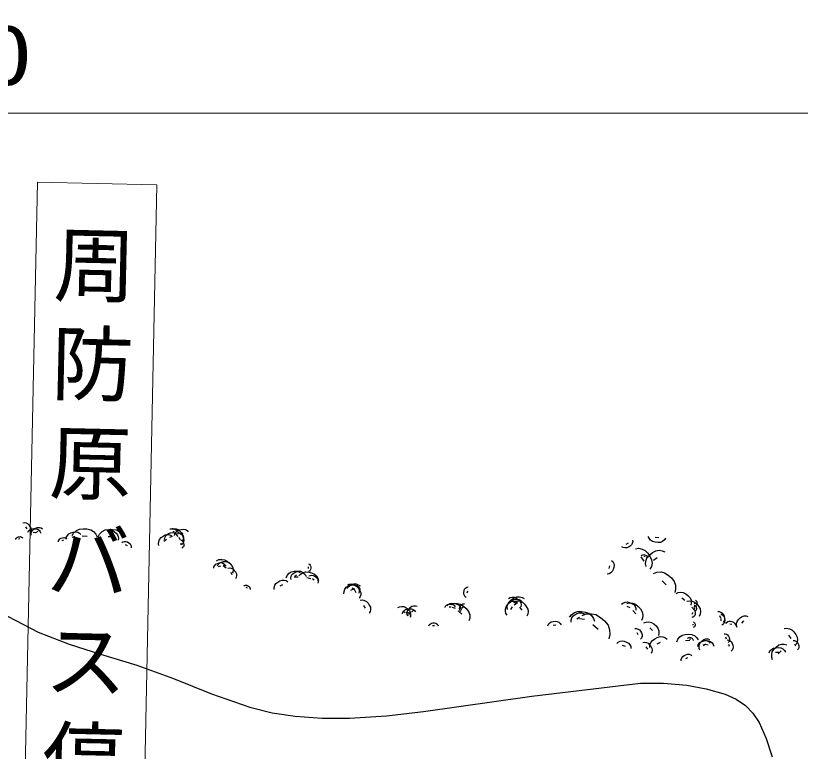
# Model space of a CAD drawing. Units: millimetres, scale not verified. Extents: x 40000 to 680000, y 20000 to 380000.
# Drawn here: x 463079 to 486870, y 315748 to 338067 of the extents above; entities that cross this region are included whole.
import ezdxf
from ezdxf.enums import TextEntityAlignment as Align

# ---------------------------------------------------------------- set-up
doc = ezdxf.new("R2010")
doc.units = ezdxf.units.MM
doc.header["$LTSCALE"] = 1000
doc.layers.add('M-BGD', color=7, linetype='Continuous', lineweight=25)
doc.layers.add('M-BGD-HTXT', color=7, linetype='Continuous', lineweight=13)
doc.styles.add('@ＭＳ ゴシック', font='')
doc.styles.add('ＭＳ ゴシック', font='')
doc.styles.get('@ＭＳ ゴシック').set_extended_font_data('@MS Gothic')
doc.styles.get('ＭＳ ゴシック').set_extended_font_data('MS Gothic')

# ---------------------------------------------------------------- blocks, each defined once
blk = doc.blocks.new('BUHIN1368')
at = {"color": 7, "linetype": 'Continuous', "lineweight": 25}
blk.add_line((28, -28), (-28, 28), dxfattribs=at)
blk.add_lwpolyline([(-142, 139), (-97, 155), (-37, 154), (13, 141), (62, 107), (104, 65), (142, 14), (157, -39), (156, -93), (142, -139)], dxfattribs=at)

msp = doc.modelspace()

# ---------------------------------------------------------------- linework, layer by layer
at = {"layer": 'M-BGD'}
for p, q in [((463426, 322497), (463383, 322558)), ((463753, 322421), (463684, 322381)), ((467899, 322393), (467849, 322422)), ((463209, 322197), (463166, 322189)), ((464529, 322155), (464479, 322137)), ((464876, 322269), (464786, 322240)), ((465245, 322270), (465094, 322277)), ((466037, 322255), (465885, 322255)), ((466053, 322267), (465988, 322321)), ((467649, 322174), (467574, 322112)), ((467822, 322264), (467747, 322236)), ((468009, 322269), (467944, 322341)), ((468064, 322163), (468039, 322235)), ((468144, 322362), (468061, 322340)), ((482471, 322249), (482576, 322238)), ((466468, 321984), (466410, 322016)), ((468101, 322010), (468094, 322060)), ((481591, 322036), (481656, 322076)), ((482136, 321521), (482048, 321645)), ((482163, 321645), (482126, 321658)), ((482535, 321622), (482422, 321534)), ((469289, 321365), (469221, 321343)), ((469463, 321304), (469366, 321380)), ((469459, 321373), (469373, 321373)), ((471959, 321299), (471959, 321346)), ((481070, 321291), (481096, 321374)), ((469650, 321112), (469603, 321177)), ((471645, 321036), (471522, 321029)), ((471594, 321091), (471540, 321048)), ((472025, 320984), (471906, 321013)), ((472133, 320940), (472079, 320983)), ((470111, 320698), (470072, 320720)), ((471167, 320801), (471084, 320754)), ((482807, 320802), (482679, 320917)), ((473326, 320670), (473229, 320623)), ((473351, 320648), (473283, 320699)), ((473404, 320555), (473361, 320634)), ((476774, 320611), (476763, 320546)), ((478249, 320237), (478174, 320287)), ((478294, 320252), (478193, 320187)), ((478298, 320262), (478227, 320262)), ((483372, 320327), (483282, 320397)), ((483664, 320213), (483675, 320253)), ((473691, 320095), (473637, 320175)), ((474893, 319947), (474817, 320001)), ((475137, 320029), (475080, 319968)), ((476284, 320126), (476222, 320122)), ((476411, 320086), (476325, 320111)), ((476607, 319906), (476500, 320006)), ((476640, 320132), (476618, 320085)), ((478129, 320134), (478079, 320048)), ((478435, 320028), (478365, 320119)), ((481712, 320101), (481624, 320138)), ((481880, 319920), (481790, 320022)), ((483658, 320026), (483583, 320118)), ((483671, 320074), (483665, 320108)), ((475045, 319955), (474966, 319944)), ((474991, 319869), (474966, 319898)), ((480178, 319806), (480093, 319760)), ((480328, 319744), (480177, 319769)), ((483602, 319910), (483611, 319961)), ((484463, 319789), (484431, 319856)), ((484475, 319708), (484469, 319776)), ((475779, 319556), (475721, 319556)), ((479456, 319574), (479376, 319569)), ((480742, 319446), (480581, 319587)), ((483625, 319573), (483625, 319608)), ((484790, 319599), (484732, 319610)), ((485151, 319705), (485084, 319639)), ((481959, 319278), (481924, 319343)), ((482392, 319413), (482305, 319490)), ((482625, 319052), (482519, 319002)), ((483516, 319107), (483385, 319097)), ((483555, 319136), (483520, 319148)), ((484635, 319156), (484610, 319209)), ((486592, 319176), (486521, 319274)), ((481565, 318931), (481479, 318961)), ((482246, 318849), (482196, 318915)), ((483990, 318989), (483914, 318969)), ((484000, 319014), (483940, 318949)), ((484074, 318970), (483988, 318985)), ((484724, 318924), (484701, 318993)), ((486734, 318938), (486708, 318996)), ((483452, 318585), (483386, 318555)), ((486220, 318748), (486122, 318746)), ((486287, 318796), (486201, 318704))]:
    msp.add_line(p, q, dxfattribs=at)
for points in [[(463297, 322680), (463341, 322687), (463396, 322676), (463440, 322656), (463480, 322616), (463512, 322570), (463539, 322516), (463544, 322465), (463534, 322414), (463513, 322374)], [(463548, 322302), (463544, 322349), (463562, 322406), (463587, 322450), (463633, 322488), (463684, 322518), (463743, 322540), (463797, 322541), (463849, 322526), (463890, 322500)], [(464606, 322183), (464614, 322238), (464649, 322300), (464690, 322346), (464753, 322378), (464820, 322400), (464895, 322411), (464959, 322398), (465016, 322367), (465056, 322326)], [(464792, 322292), (464835, 322371), (464922, 322445), (465009, 322490), (465122, 322503), (465235, 322498), (465353, 322473), (465442, 322418), (465510, 322339), (465547, 322256)], [(465583, 322255), (465623, 322336), (465706, 322414), (465791, 322463), (465902, 322482), (466016, 322482), (466135, 322463), (466226, 322412), (466297, 322336), (466339, 322255)], [(465859, 322429), (465905, 322449), (465968, 322453), (466022, 322443), (466077, 322412), (466125, 322371), (466169, 322321), (466190, 322266), (466194, 322208), (466183, 322159)], [(467596, 322178), (467600, 322226), (467627, 322281), (467660, 322321), (467712, 322352), (467769, 322374), (467832, 322387), (467887, 322379), (467937, 322355), (467973, 322322)], [(467748, 322480), (467777, 322499), (467819, 322509), (467857, 322509), (467898, 322494), (467936, 322473), (467972, 322444), (467992, 322409), (468002, 322371), (468000, 322336)], [(467815, 322485), (467871, 322501), (467943, 322495), (468003, 322475), (468060, 322430), (468108, 322376), (468150, 322311), (468165, 322246), (468160, 322180), (468139, 322125)], [(467896, 322297), (467906, 322347), (467940, 322402), (467980, 322441), (468038, 322467), (468100, 322483), (468168, 322490), (468225, 322475), (468275, 322444), (468310, 322405)], [(467988, 322379), (468034, 322374), (468084, 322347), (468122, 322315), (468149, 322265), (468168, 322211), (468179, 322151), (468170, 322099), (468146, 322053), (468114, 322019)], [(463079, 322175), (463087, 322200), (463107, 322226), (463129, 322244), (463160, 322255), (463192, 322260), (463227, 322261), (463255, 322250), (463279, 322232), (463295, 322211)], [(464378, 322101), (464381, 322132), (464400, 322168), (464422, 322195), (464457, 322214), (464495, 322228), (464537, 322236), (464573, 322229), (464606, 322213), (464630, 322191)], [(467423, 321990), (467410, 322047), (467420, 322119), (467442, 322178), (467491, 322233), (467547, 322279), (467614, 322317), (467680, 322328), (467747, 322320), (467801, 322296)], [(468080, 322161), (468109, 322152), (468138, 322128), (468159, 322102), (468170, 322065), (468176, 322028), (468175, 321987), (468163, 321954), (468141, 321927), (468116, 321909)], [(481784, 322158), (481789, 322112), (481775, 322057), (481752, 322013), (481709, 321975), (481661, 321945), (481606, 321921), (481553, 321918), (481503, 321931), (481463, 321954)], [(482786, 322217), (482752, 322163), (482689, 322115), (482627, 322087), (482548, 322082), (482470, 322090), (482388, 322111), (482329, 322153), (482285, 322211), (482261, 322270)], [(466295, 322081), (466328, 322104), (466376, 322115), (466419, 322116), (466465, 322099), (466509, 322075), (466550, 322042), (466573, 322003), (466585, 321959), (466583, 321919)], [(481872, 321893), (481962, 321908), (482074, 321885), (482164, 321843), (482244, 321763), (482310, 321670), (482363, 321561), (482374, 321457), (482354, 321354), (482311, 321273)], [(482053, 321683), (482070, 321700), (482096, 321711), (482121, 321716), (482149, 321711), (482177, 321701), (482204, 321687), (482221, 321667), (482232, 321642), (482235, 321619)], [(482195, 321359), (482177, 321443), (482195, 321549), (482230, 321635), (482303, 321714), (482388, 321780), (482488, 321835), (482586, 321849), (482684, 321834), (482762, 321797)], [(469084, 321300), (469090, 321342), (469117, 321389), (469148, 321424), (469196, 321448), (469247, 321464), (469304, 321473), (469352, 321463), (469395, 321439), (469426, 321408)], [(469171, 321531), (469238, 321563), (469330, 321572), (469409, 321561), (469490, 321517), (469563, 321460), (469630, 321389), (469663, 321311), (469671, 321226), (469657, 321153)], [(469200, 321373), (469223, 321419), (469270, 321464), (469319, 321492), (469383, 321503), (469447, 321503), (469515, 321492), (469567, 321463), (469608, 321419), (469632, 321373)], [(471959, 321439), (471984, 321427), (472008, 321401), (472023, 321375), (472029, 321340), (472029, 321305), (472023, 321269), (472008, 321240), (471984, 321218), (471959, 321205)], [(481148, 321541), (481186, 321506), (481214, 321446), (481227, 321391), (481218, 321326), (481199, 321264), (481169, 321201), (481125, 321160), (481071, 321133), (481019, 321124)], [(469510, 321306), (469557, 321314), (469616, 321303), (469663, 321281), (469706, 321239), (469741, 321191), (469770, 321134), (469776, 321079), (469766, 321025), (469744, 320982)], [(471277, 321014), (471306, 321082), (471369, 321149), (471436, 321193), (471525, 321213), (471617, 321219), (471714, 321209), (471790, 321172), (471852, 321114), (471889, 321050)], [(471432, 320962), (471423, 321002), (471431, 321053), (471447, 321095), (471481, 321134), (471522, 321166), (471570, 321193), (471617, 321201), (471664, 321195), (471702, 321178)], [(471669, 321070), (471715, 321127), (471795, 321172), (471871, 321194), (471963, 321188), (472052, 321166), (472142, 321128), (472203, 321071), (472245, 320998), (472262, 320926)], [(482422, 321148), (482518, 321187), (482647, 321189), (482757, 321166), (482866, 321097), (482963, 321010), (483049, 320903), (483087, 320790), (483091, 320671), (483064, 320571)], [(471971, 321070), (472008, 321087), (472060, 321091), (472104, 321084), (472149, 321059), (472190, 321027), (472227, 320986), (472245, 320942), (472249, 320895), (472240, 320854)], [(469993, 320763), (470015, 320778), (470047, 320787), (470077, 320788), (470109, 320777), (470138, 320760), (470167, 320738), (470183, 320712), (470191, 320682), (470190, 320655)], [(470919, 320660), (470915, 320717), (470937, 320785), (470968, 320839), (471023, 320883), (471085, 320918), (471156, 320945), (471222, 320945), (471285, 320926), (471333, 320894)], [(473034, 320530), (473035, 320594), (473064, 320670), (473104, 320728), (473169, 320774), (473242, 320809), (473325, 320834), (473399, 320829), (473468, 320803), (473520, 320764)], [(473146, 320799), (473191, 320823), (473254, 320830), (473309, 320824), (473366, 320796), (473417, 320758), (473465, 320710), (473489, 320656), (473496, 320598), (473488, 320548)], [(473274, 320792), (473328, 320795), (473392, 320773), (473442, 320743), (473484, 320690), (473517, 320630), (473541, 320563), (473540, 320501), (473521, 320441), (473490, 320396)], [(476742, 320416), (476710, 320439), (476683, 320480), (476668, 320520), (476667, 320569), (476676, 320618), (476692, 320668), (476720, 320703), (476758, 320728), (476796, 320740)], [(483102, 320538), (483164, 320568), (483249, 320575), (483323, 320565), (483398, 320524), (483465, 320471), (483527, 320404), (483557, 320331), (483565, 320253), (483552, 320185)], [(473529, 320333), (473586, 320341), (473656, 320325), (473712, 320298), (473762, 320247), (473802, 320187), (473835, 320118), (473840, 320052), (473827, 319988), (473799, 319937)], [(476152, 320161), (476188, 320201), (476249, 320232), (476305, 320246), (476372, 320238), (476437, 320219), (476502, 320188), (476545, 320144), (476574, 320089), (476584, 320035)], [(476284, 320205), (476366, 320237), (476476, 320237), (476569, 320216), (476661, 320156), (476742, 320081), (476814, 319989), (476845, 319893), (476846, 319792), (476822, 319707)], [(477978, 319877), (477946, 319927), (477929, 319999), (477930, 320064), (477956, 320133), (477994, 320197), (478044, 320258), (478103, 320293), (478170, 320308), (478230, 320305)], [(477992, 320056), (477983, 320127), (478005, 320215), (478041, 320284), (478107, 320345), (478182, 320394), (478270, 320433), (478352, 320438), (478432, 320419), (478495, 320383)], [(478023, 320388), (478070, 320415), (478137, 320426), (478196, 320422), (478258, 320395), (478314, 320357), (478367, 320308), (478396, 320252), (478406, 320191), (478400, 320136)], [(478087, 320262), (478105, 320300), (478144, 320336), (478183, 320359), (478235, 320368), (478288, 320368), (478344, 320359), (478386, 320335), (478419, 320300), (478439, 320262)], [(478224, 320300), (478291, 320314), (478376, 320300), (478445, 320272), (478509, 320214), (478561, 320146), (478606, 320066), (478617, 319988), (478605, 319910), (478576, 319847)], [(481449, 320211), (481491, 320248), (481558, 320273), (481619, 320281), (481689, 320265), (481754, 320238), (481819, 320198), (481859, 320147), (481883, 320086), (481887, 320029)], [(481610, 320228), (481689, 320249), (481791, 320239), (481875, 320210), (481954, 320145), (482022, 320068), (482079, 319976), (482099, 319884), (482090, 319791), (482060, 319714)], [(483433, 320302), (483502, 320318), (483591, 320305), (483663, 320278), (483729, 320220), (483786, 320151), (483833, 320069), (483847, 319988), (483837, 319907), (483808, 319842)], [(483696, 320335), (483715, 320318), (483730, 320290), (483737, 320264), (483735, 320233), (483726, 320202), (483713, 320172), (483693, 320151), (483667, 320137), (483643, 320131)], [(474666, 320109), (474715, 320136), (474784, 320145), (474844, 320139), (474907, 320109), (474964, 320068), (475016, 320016), (475044, 319958), (475052, 319895), (475044, 319839)], [(474808, 319922), (474823, 319968), (474861, 320014), (474902, 320046), (474959, 320064), (475018, 320072), (475082, 320071), (475133, 320050), (475176, 320016), (475204, 319976)], [(474965, 319846), (474947, 319893), (474947, 319956), (474960, 320009), (474994, 320061), (475038, 320107), (475091, 320148), (475146, 320165), (475204, 320166), (475253, 320151)], [(476100, 320115), (476114, 320149), (476146, 320182), (476179, 320204), (476224, 320214), (476270, 320217), (476318, 320212), (476356, 320194), (476387, 320165), (476406, 320133)], [(476575, 319991), (476556, 320015), (476543, 320052), (476540, 320085), (476550, 320123), (476567, 320158), (476589, 320192), (476618, 320213), (476652, 320224), (476683, 320225)], [(483628, 320064), (483654, 320046), (483675, 320013), (483687, 319981), (483687, 319942), (483681, 319904), (483668, 319865), (483645, 319837), (483615, 319817), (483585, 319807)], [(483652, 320177), (483672, 320171), (483693, 320156), (483708, 320138), (483717, 320114), (483722, 320088), (483723, 320061), (483715, 320038), (483701, 320018), (483684, 320006)], [(462621, 319957), (463765, 319359), (464696, 319001), (465647, 318699), (466757, 318361), (467861, 317961), (469016, 317493), (470179, 317087), (470859, 316921), (471552, 316813), (472374, 316753), (473205, 316752), (474325, 316826), (475446, 316960), (478725, 317418), (482022, 317818), (482723, 317816), (483428, 317754), (484017, 317648), (484596, 317482), (484923, 317331), (485206, 317135), (485433, 316903), (485620, 316625), (485839, 316134), (486019, 315579)], [(474916, 319956), (474938, 319962), (474966, 319959), (474990, 319951), (475012, 319933), (475031, 319911), (475047, 319885), (475053, 319859), (475050, 319833), (475042, 319812)], [(479875, 319819), (479928, 319894), (480024, 319957), (480117, 319992), (480232, 319993), (480345, 319974), (480460, 319935), (480542, 319869), (480602, 319782), (480630, 319694)], [(479922, 319670), (479920, 319728), (479944, 319797), (479977, 319850), (480034, 319894), (480098, 319928), (480171, 319953), (480238, 319951), (480301, 319930), (480349, 319896)], [(480259, 319869), (480377, 319919), (480538, 319924), (480674, 319897), (480810, 319813), (480931, 319707), (481040, 319576), (481089, 319437), (481095, 319290), (481064, 319165)], [(484367, 319988), (484411, 319988), (484463, 319968), (484502, 319941), (484534, 319896), (484558, 319847), (484575, 319790), (484572, 319740), (484554, 319692), (484527, 319657)], [(484456, 319913), (484494, 319899), (484533, 319864), (484559, 319828), (484572, 319778), (484577, 319727), (484573, 319672), (484554, 319629), (484523, 319593), (484488, 319571)], [(484952, 319506), (484934, 319560), (484936, 319630), (484952, 319689), (484992, 319746), (485042, 319796), (485103, 319840), (485165, 319857), (485230, 319856), (485283, 319838)], [(475606, 319556), (475621, 319587), (475653, 319616), (475685, 319635), (475728, 319642), (475771, 319642), (475816, 319635), (475851, 319615), (475878, 319587), (475894, 319556)], [(479215, 319559), (479233, 319604), (479275, 319648), (479319, 319677), (479377, 319690), (479438, 319694), (479502, 319688), (479552, 319664), (479593, 319626), (479617, 319584)], [(482129, 319644), (482194, 319671), (482281, 319674), (482356, 319659), (482430, 319613), (482496, 319555), (482555, 319484), (482582, 319408), (482585, 319328), (482568, 319259)], [(483625, 319679), (483644, 319670), (483662, 319650), (483673, 319630), (483678, 319604), (483678, 319578), (483673, 319550), (483662, 319529), (483644, 319512), (483625, 319503)], [(484617, 319631), (484637, 319659), (484675, 319683), (484711, 319696), (484755, 319695), (484798, 319687), (484842, 319671), (484873, 319645), (484895, 319611), (484905, 319577)], [(481853, 319474), (481898, 319476), (481951, 319458), (481992, 319433), (482026, 319389), (482052, 319340), (482072, 319284), (482071, 319233), (482055, 319184), (482029, 319147)], [(483124, 319075), (483152, 319148), (483219, 319221), (483289, 319269), (483384, 319294), (483482, 319302), (483586, 319294), (483668, 319256), (483735, 319196), (483777, 319129)], [(484558, 319316), (484594, 319316), (484635, 319300), (484667, 319278), (484693, 319242), (484712, 319202), (484726, 319156), (484723, 319116), (484709, 319077), (484687, 319049)], [(486380, 319471), (486451, 319483), (486541, 319465), (486612, 319433), (486677, 319369), (486730, 319295), (486773, 319209), (486782, 319126), (486766, 319044), (486733, 318979)], [(481308, 319022), (481347, 319060), (481409, 319087), (481467, 319098), (481534, 319086), (481598, 319064), (481662, 319029), (481703, 318982), (481729, 318925), (481736, 318871)], [(482095, 319045), (482144, 319055), (482205, 319045), (482254, 319025), (482300, 318983), (482337, 318934), (482369, 318876), (482377, 318820), (482368, 318763), (482347, 318718)], [(482308, 318901), (482309, 318971), (482341, 319053), (482384, 319115), (482456, 319166), (482535, 319203), (482624, 319230), (482705, 319224), (482780, 319195), (482836, 319153)], [(483452, 319174), (483468, 319189), (483493, 319200), (483517, 319203), (483544, 319198), (483569, 319189), (483595, 319174), (483611, 319155), (483621, 319132), (483623, 319110)], [(483763, 318929), (483772, 318975), (483804, 319025), (483839, 319060), (483893, 319085), (483949, 319100), (484011, 319106), (484063, 319093), (484109, 319065), (484141, 319030)], [(483819, 318818), (483800, 318868), (483800, 318934), (483812, 318991), (483849, 319047), (483894, 319096), (483950, 319140), (484008, 319158), (484069, 319159), (484121, 319145)], [(483817, 319016), (483848, 319058), (483902, 319093), (483955, 319112), (484020, 319112), (484085, 319101), (484150, 319078), (484196, 319040), (484229, 318990), (484245, 318940)], [(484654, 319130), (484697, 319124), (484745, 319099), (484780, 319068), (484806, 319020), (484824, 318969), (484834, 318912), (484825, 318863), (484802, 318819), (484771, 318787)], [(486657, 319112), (486695, 319110), (486738, 319092), (486772, 319067), (486798, 319028), (486817, 318985), (486830, 318936), (486826, 318893), (486809, 318852), (486785, 318823)], [(485925, 318741), (485950, 318795), (486003, 318846), (486057, 318880), (486130, 318893), (486203, 318895), (486281, 318884), (486341, 318853), (486389, 318804), (486417, 318752)], [(486030, 318520), (486003, 318590), (486003, 318685), (486021, 318764), (486073, 318843), (486137, 318912), (486216, 318974), (486298, 319000), (486385, 319001), (486458, 318980)], [(483256, 318495), (483257, 318538), (483277, 318588), (483304, 318626), (483348, 318657), (483397, 318679), (483453, 318695), (483502, 318691), (483548, 318672), (483583, 318646)]]:
    msp.add_lwpolyline(points, dxfattribs=at)
at = {"layer": 'M-BGD-HTXT'}
for p, q in [((409392, 335114), (497255, 335114)), ((463738, 333013), (463341, 313856)), ((467361, 332938), (463738, 333013)), ((466964, 313781), (467361, 332938))]:
    msp.add_line(p, q, dxfattribs=at)

# ---------------------------------------------------------------- block references
at = {"layer": 'M-BGD', "rotation": 39.30197}
for p in [(463644, 322384), (473325, 320674)]:
    msp.add_blockref('BUHIN1368', p, dxfattribs=at)

# ---------------------------------------------------------------- texts
at = {"layer": 'M-BGD-HTXT', "style": 'ＭＳ ゴシック', "width": 1.2}
msp.add_text('側溝 L=106.0', height=1833, dxfattribs=at).set_placement((445613, 335414), align=Align.BOTTOM_LEFT)
at = {"layer": 'M-BGD-HTXT', "insert": (464301, 331802), "char_height": 1833, "attachment_point": 7, "rotation": 268.7, "style": '@ＭＳ ゴシック'}
msp.add_mtext('\\T1.2;周防原バス停', dxfattribs=at)

doc.saveas('drawing.dxf')
